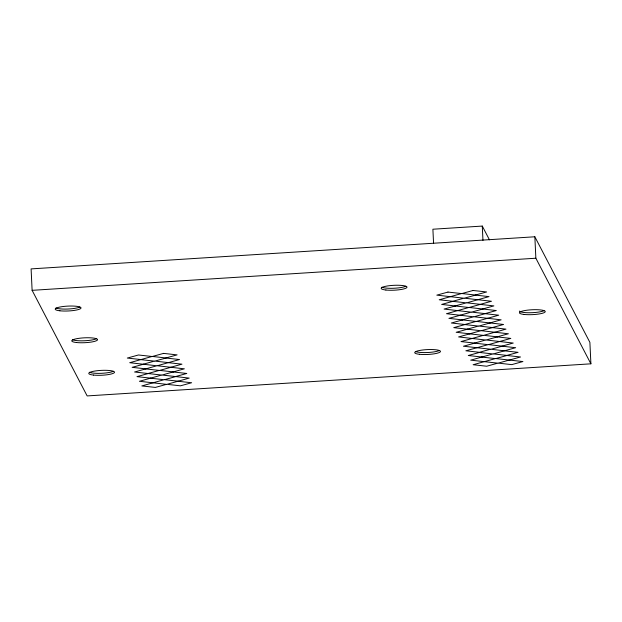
<?xml version="1.0" encoding="UTF-8"?>
<svg xmlns="http://www.w3.org/2000/svg" width="622" height="622" viewBox="0 0 622 622"><rect width="100%" height="100%" fill="white"/><g stroke="black" fill="none" stroke-linecap="round" stroke-linejoin="round"><path stroke-width="0.93" d="M143.278 364.204L154.427 361.125L140.891 359.633M143.317 364.274L132.159 367.345L145.696 368.846M148.114 373.488L159.271 370.417L145.735 368.916M170.786 367.244L181.943 364.173L168.399 362.673M148.153 373.565L136.995 376.637L150.54 378.137M170.825 367.322L159.667 370.393L173.204 371.894M175.622 376.535L186.779 373.464L173.243 371.964M175.661 376.605L164.511 379.684L178.047 381.177M455.203 305.931L466.36 302.852L452.816 301.359L441.667 304.43L468.778 307.501L446.503 313.713L473.622 316.785L462.465 319.863M455.242 306.001L444.085 309.072L471.196 312.143L460.047 315.214M482.711 308.971L493.868 305.9L480.332 304.399L469.175 307.47L496.286 310.541L485.129 313.612L471.593 312.12L482.75 309.048M460.078 315.292L448.928 318.363L476.04 321.434L464.883 324.505L451.347 323.005L462.504 319.933M467.309 329.147L478.458 326.076L464.922 324.575L453.765 327.646L480.884 330.717L469.727 333.796L456.19 332.296L467.34 329.225M489.973 322.904L501.13 319.832L474.011 316.761L485.168 313.69L498.712 315.191L476.436 321.403L503.548 324.474L492.391 327.545L478.854 326.052L490.012 322.981M489.452 239.828L482.283 226.074L432.896 229.223L433.573 243.505M534.85 236.78L31.1 268.898L32.111 290.334L87.15 395.926L590.9 363.816L589.889 342.38L534.85 236.78L535.861 258.223L590.9 363.816M32.111 290.334L535.861 258.223M481.832 357.012L468.288 355.52L479.445 352.441L492.982 353.941L470.714 360.161L497.825 363.147L486.668 366.226L473.124 364.725L495.407 358.583L481.863 357.09M140.852 359.555L127.316 358.062L138.473 354.983L152.009 356.484L129.734 362.704L156.853 365.775L134.577 371.995L161.689 375.058L139.421 381.278L166.533 384.349L155.376 387.42L141.839 385.928L164.115 379.708L150.578 378.207M168.36 362.603L154.824 361.102L165.981 358.031L179.517 359.532L157.249 365.752L184.361 368.815L162.085 375.035L189.205 378.106L166.929 384.326L180.466 385.827L191.623 382.748L178.086 381.255M482.283 226.074L482.96 240.356M405.738 286.291A12.914 2.441 -2.7 0 1 393.547 288.274A12.914 2.441 -2.7 0 1 381.916 287.216M544.001 310.72A12.914 2.441 -2.7 0 1 530.138 312.749A12.914 2.441 -2.7 0 1 519.424 311.062M439.233 350.559A12.914 2.441 -2.7 0 1 427.05 352.542A12.914 2.441 -2.7 0 1 415.41 351.484M79.779 307.066A12.914 2.441 -2.7 0 1 67.596 309.048A12.914 2.441 -2.7 0 1 55.957 307.991M96.317 338.796A12.914 2.441 -2.7 0 1 84.126 340.778A12.914 2.441 -2.7 0 1 72.494 339.721M113.282 371.342A12.914 2.441 -2.7 0 1 101.091 373.324A12.914 2.441 -2.7 0 1 89.459 372.267M163.563 353.389L152.406 356.46L165.942 357.961L177.099 354.882L163.563 353.389M447.98 292.068L436.823 295.139L463.934 298.21L452.785 301.281L439.241 299.781L461.516 293.568L447.98 292.068M473.07 290.466L461.913 293.537L475.449 295.038L486.606 291.967L473.07 290.466M475.488 295.116L464.331 298.187L491.45 301.258L480.293 304.329L466.749 302.828L489.024 296.608L475.488 295.116M469.766 333.866L458.608 336.937L485.72 340.009L474.57 343.08L461.026 341.579L483.302 335.367L469.766 333.866M492.43 327.623L481.272 330.694L508.392 333.765L497.235 336.836L483.698 335.336L505.974 329.124L492.43 327.623M474.602 343.157L463.452 346.229L490.564 349.214L479.406 352.293L465.862 350.792L488.146 344.65L474.602 343.157M497.273 336.914L486.116 339.985L513.236 343.056L502.078 346.127L488.534 344.627L510.81 338.407L497.273 336.914M502.117 346.197L490.96 349.269L518.072 352.34L506.914 355.419L493.378 353.918L515.654 347.698L502.117 346.197M506.953 355.489L495.796 358.56L522.908 361.553L511.758 364.624L498.214 363.124L520.497 356.989L506.953 355.489M524.152 314.452A12.914 2.441 -2.7 0 0 545.082 312.019A12.914 2.441 -2.7 0 0 527.837 310.106A12.914 2.441 -2.7 0 0 524.152 314.452M419.383 354.283A12.914 2.441 -2.7 0 0 440.314 351.85A12.914 2.441 -2.7 0 0 423.069 349.945A12.914 2.441 -2.7 0 0 419.383 354.283M59.93 310.798A12.914 2.441 -2.7 0 0 80.86 308.364A12.914 2.441 -2.7 0 0 63.615 306.452A12.914 2.441 -2.7 0 0 59.93 310.798M385.889 290.015A12.914 2.441 -2.7 0 0 406.811 287.582A12.914 2.441 -2.7 0 0 389.574 285.669A12.914 2.441 -2.7 0 0 385.889 290.015M76.467 342.52A12.914 2.441 -2.7 0 0 97.39 340.086A12.914 2.441 -2.7 0 0 80.145 338.174A12.914 2.441 -2.7 0 0 76.467 342.52M93.424 375.066A12.914 2.441 -2.7 0 0 114.355 372.632A12.914 2.441 -2.7 0 0 97.11 370.728A12.914 2.441 -2.7 0 0 93.424 375.066"/></g></svg>
